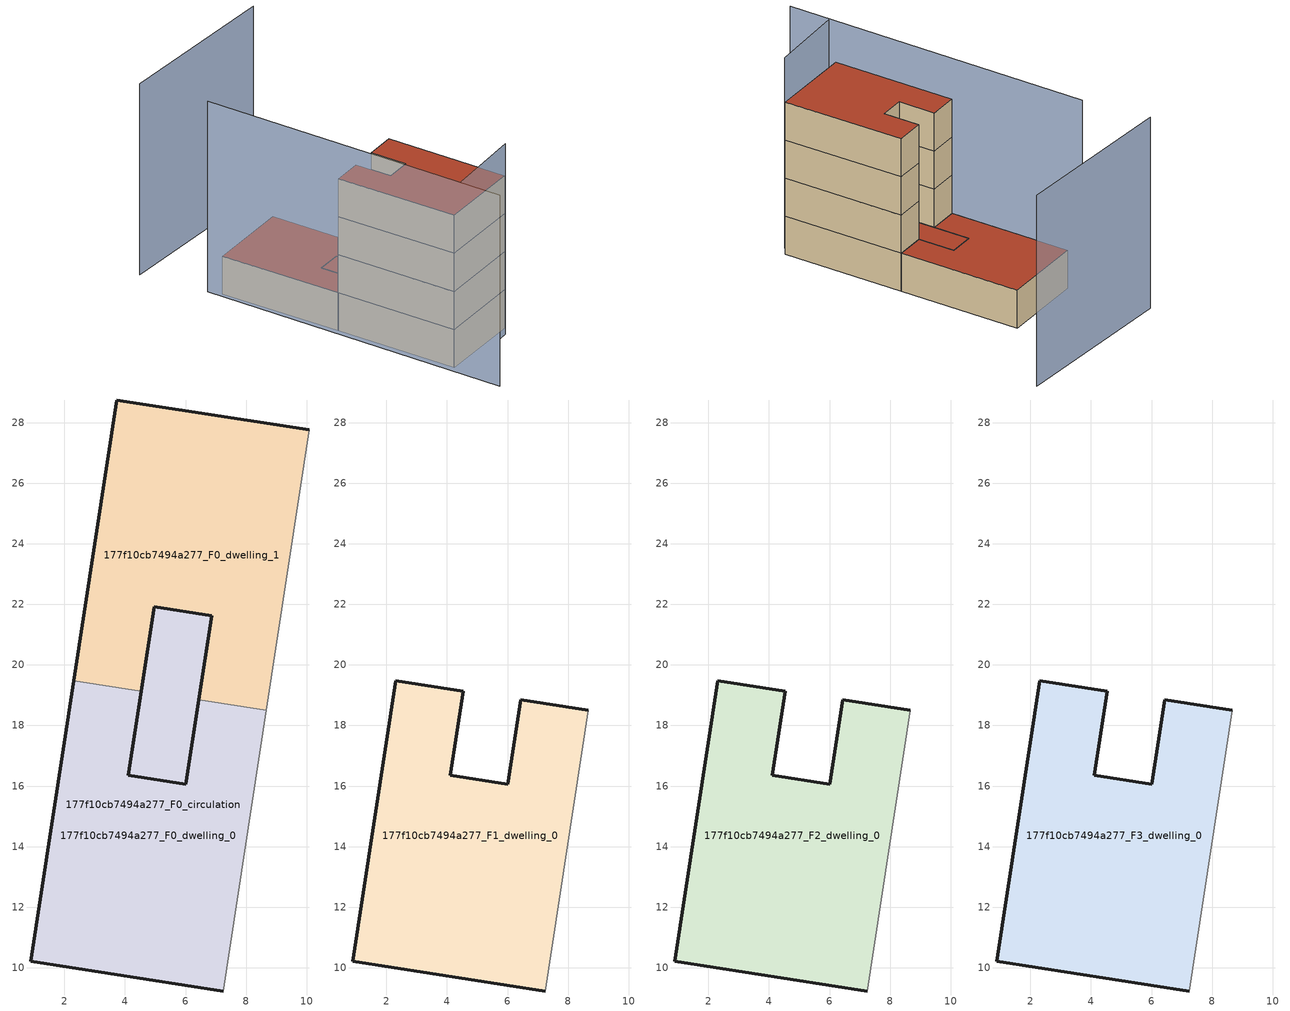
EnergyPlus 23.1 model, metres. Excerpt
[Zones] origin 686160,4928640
177f10cb7494a277_F0_dwelling_0
 floor ground (EU_floor_Construction): 8.66,18.5 7.24,9.24 0.89,10.21 2.31,19.48 4.54,19.14 4.11,16.36 6.01,16.06 6.44,18.84 z0; 6.87,21.62 6.01,16.06 4.11,16.36 4.96,21.92 z0
 wall outside (EU_wall_Construction): 6.44,18.84 6.01,16.06 4.11,16.36 4.54,19.14 / 2.31,19.48 0.89,10.21 7.24,9.24 z0:3
 wall adiabatic (EU_wall_Construction): 7.24,9.24 8.66,18.5 z0:3
 wall to 177f10cb7494a277_F0_dwelling_1 (EU_wall_Construction): 8.66,18.5 6.44,18.84 / 4.54,19.14 2.31,19.48 z0:3
 roof outside (EU_floor_Construction): 6.01,16.06 6.87,21.62 4.96,21.92 4.11,16.36 4.74,16.26 z3
177f10cb7494a277_F0_dwelling_1
 floor ground (EU_floor_Construction): 10.08,27.77 8.66,18.5 6.44,18.84 6.87,21.62 4.96,21.92 4.54,19.14 2.31,19.48 3.73,28.74 z0
 wall outside (EU_wall_Construction): 10.08,27.77 3.73,28.74 2.31,19.48 / 4.54,19.14 4.96,21.92 6.87,21.62 6.44,18.84 z0:3
 wall adiabatic (EU_wall_Construction): 8.66,18.5 10.08,27.77 z0:3
 roof outside (EU_roof_Construction): 8.66,18.5 10.08,27.77 3.73,28.74 2.31,19.48 4.54,19.14 4.96,21.92 6.87,21.62 6.44,18.84 z3
177f10cb7494a277_F0_circulation
 floor ground (EU_floor_Construction): 8.66,18.5 7.24,9.24 0.89,10.21 2.31,19.48 4.54,19.14 4.11,16.36 6.01,16.06 6.44,18.84 z0; 6.87,21.62 6.01,16.06 4.11,16.36 4.96,21.92 z0
 wall outside (EU_wall_Construction): 6.87,21.62 4.96,21.92 4.11,16.36 6.01,16.06 6.87,21.62 z0:3
 roof outside (EU_roof_Construction): 6.01,16.06 6.87,21.62 4.96,21.92 4.11,16.36 z3; 7.24,9.24 8.66,18.5 6.44,18.84 6.01,16.06 4.11,16.36 4.54,19.14 2.31,19.48 0.89,10.21 z3
177f10cb7494a277_F1_dwelling_0
 floor to 177f10cb7494a277_F0_dwelling_0 (EU_floor_Construction): 8.66,18.5 7.24,9.24 0.89,10.21 2.31,19.48 4.54,19.14 4.11,16.36 6.01,16.06 6.44,18.84 z3
 wall outside (EU_wall_Construction): 8.66,18.5 6.44,18.84 6.01,16.06 4.11,16.36 4.54,19.14 2.31,19.48 0.89,10.21 7.24,9.24 z3:6
 wall adiabatic (EU_wall_Construction): 7.24,9.24 8.66,18.5 z3:6
177f10cb7494a277_F2_dwelling_0
 floor to 177f10cb7494a277_F1_dwelling_0 (EU_floor_Construction): 8.66,18.5 7.24,9.24 0.89,10.21 2.31,19.48 4.54,19.14 4.11,16.36 6.01,16.06 6.44,18.84 z6
 wall outside (EU_wall_Construction): 8.66,18.5 6.44,18.84 6.01,16.06 4.11,16.36 4.54,19.14 2.31,19.48 0.89,10.21 7.24,9.24 z6:9
 wall adiabatic (EU_wall_Construction): 7.24,9.24 8.66,18.5 z6:9
177f10cb7494a277_F3_dwelling_0
 floor to 177f10cb7494a277_F2_dwelling_0 (EU_floor_Construction): 8.66,18.5 7.24,9.24 0.89,10.21 2.31,19.48 4.54,19.14 4.11,16.36 6.01,16.06 6.44,18.84 z9
 wall outside (EU_wall_Construction): 8.66,18.5 6.44,18.84 6.01,16.06 4.11,16.36 4.54,19.14 2.31,19.48 0.89,10.21 7.24,9.24 z9:12
 wall adiabatic (EU_wall_Construction): 7.24,9.24 8.66,18.5 z9:12
 roof outside (EU_roof_Construction): 7.24,9.24 8.66,18.5 6.44,18.84 6.01,16.06 4.11,16.36 4.54,19.14 2.31,19.48 0.89,10.21 z12
shading: 0.54,9.53 6.47,8.86 / 3.65,29.79 -0.13,6.37 / 16.77,32.18 3.92,34.98 z0:15
[Building]
EU S2 Campaign: North Axis=0; Terrain=City; Solar Distribution=FullExterior
[Site:Location]
Bologna: Latitude=44.5; Longitude=11.25; Time Zone=1; Elevation=37
[SizingPeriod:WeatherFileDays]
AnnualSizingPeriod: Begin Month=1; Begin Day of Month=1; End Month=12; End Day of Month=31; Day of Week for Start Day=Monday; Use Weather File Daylight Saving Period=No; Use Weather File Rain and Snow Indicators=No
[MATERIAL]
EU_InternalMass_Material: Roughness=MediumRough; Thickness=0.1; Conductivity=1; Density=1800; Specific Heat=900; Thermal Absorptance=0.9; Solar Absorptance=0.7; Visible Absorptance=0.7
[MATERIAL:NOMASS] Roughness=MediumRough; Thermal Absorptance=0.9; Solar Absorptance=0.7; Visible Absorptance=0.7
Name | Thermal Resistance
EU_wall_NoMass | 0.937881
EU_roof_NoMass | 0.548572
EU_floor_NoMass | 0.71348
[CONSTRUCTION]
EU_wall_Construction: EU_wall_NoMass
EU_roof_Construction: EU_roof_NoMass
EU_floor_Construction: EU_floor_NoMass
EU_InternalMass_Construction: EU_InternalMass_Material
[ZONE] Type=1; Multiplier=1; Ceiling Height=autocalculate; Floor Area=autocalculate; Part of Total Floor Area=Yes
Name | Volume
177f10cb7494a277_F0_dwelling_0; 177f10cb7494a277_F0_circulation | 196.903
177f10cb7494a277_F1_dwelling_0 | 164.386
177f10cb7494a277_F2_dwelling_0; 177f10cb7494a277_F3_dwelling_0 | 164.385
177f10cb7494a277_F0_dwelling_1 | 164.387
[INTERNALMASS] Construction=EU_InternalMass_Construction
Name | Zone or ZoneList | Surface Area
177f10cb7494a277_F0_dwelling_0_EU_InternalMass | 177f10cb7494a277_F0_dwelling_0 | 54.7958
177f10cb7494a277_F0_dwelling_1_EU_InternalMass | 177f10cb7494a277_F0_dwelling_1 | 54.7958
177f10cb7494a277_F1_dwelling_0_EU_InternalMass | 177f10cb7494a277_F1_dwelling_0 | 121.845
177f10cb7494a277_F2_dwelling_0_EU_InternalMass | 177f10cb7494a277_F2_dwelling_0 | 121.845
177f10cb7494a277_F3_dwelling_0_EU_InternalMass | 177f10cb7494a277_F3_dwelling_0 | 121.845
[OTHEREQUIPMENT] Fuel Type=Electricity; Design Level Calculation Method=Watts/Area; Power per Zone Floor Area=1; Fraction Latent=0; Fraction Radiant=0; Fraction Lost=0; Carbon Dioxide Generation Rate=0; EndUse Subcategory=EU_Step8_InternalGains
Name | Zone or ZoneList or Space or SpaceList | Schedule
EU_Step8_InternalGain_177f10cb7494a277_F0_dwelling_0_f000 | 177f10cb7494a277_F0_dwelling_0 | EU_Step8_GainSchedule_177f10cb7494a277_F0_dwelling_0_f000
EU_Step8_InternalGain_177f10cb7494a277_F0_dwelling_1_f000 | 177f10cb7494a277_F0_dwelling_1 | EU_Step8_GainSchedule_177f10cb7494a277_F0_dwelling_1_f000
EU_Step8_InternalGain_177f10cb7494a277_F1_dwelling_0_f000 | 177f10cb7494a277_F1_dwelling_0 | EU_Step8_GainSchedule_177f10cb7494a277_F1_dwelling_0_f000
EU_Step8_InternalGain_177f10cb7494a277_F2_dwelling_0_f000 | 177f10cb7494a277_F2_dwelling_0 | EU_Step8_GainSchedule_177f10cb7494a277_F2_dwelling_0_f000
EU_Step8_InternalGain_177f10cb7494a277_F3_dwelling_0_f000 | 177f10cb7494a277_F3_dwelling_0 | EU_Step8_GainSchedule_177f10cb7494a277_F3_dwelling_0_f000
[ZONEINFILTRATION:DESIGNFLOWRATE]
EU_Circulation_Infiltration_177f10cb7494a277_F0_circulation: Zone or ZoneList or Space or SpaceList=177f10cb7494a277_F0_circulation; Schedule=EU_AlwaysOn; Design Flow Rate Calculation Method=Flow/Area; Flow Rate per Floor Area=0.0005; Constant Term Coefficient=1; Temperature Term Coefficient=0; Velocity Term Coefficient=0; Velocity Squared Term Coefficient=0
[ZONEVENTILATION:DESIGNFLOWRATE] Schedule=EU_AlwaysOn; Design Flow Rate Calculation Method=AirChanges/Hour; Air Changes per Hour=0.687892; Ventilation Type=Natural; Fan Pressure Rise=0; Fan Total Efficiency=1; Constant Term Coefficient=1; Temperature Term Coefficient=0; Velocity Term Coefficient=0; Velocity Squared Term Coefficient=0; Minimum Indoor Temperature=-100; Maximum Indoor Temperature=100; Delta Temperature=-100; Minimum Outdoor Temperature=-100; Maximum Outdoor Temperature=100; Maximum Wind Speed=40
Name | Zone or ZoneList or Space or SpaceList
EU_ConstantAir_177f10cb7494a277_F0_dwelling_0 | 177f10cb7494a277_F0_dwelling_0
EU_ConstantAir_177f10cb7494a277_F0_dwelling_1 | 177f10cb7494a277_F0_dwelling_1
EU_ConstantAir_177f10cb7494a277_F1_dwelling_0 | 177f10cb7494a277_F1_dwelling_0
EU_ConstantAir_177f10cb7494a277_F2_dwelling_0 | 177f10cb7494a277_F2_dwelling_0
EU_ConstantAir_177f10cb7494a277_F3_dwelling_0 | 177f10cb7494a277_F3_dwelling_0
[HVACTEMPLATE:THERMOSTAT] Constant Heating Setpoint=20; Constant Cooling Setpoint=50
EU_HeatOnly_177f10cb7494a277_F0_dwelling_0; EU_HeatOnly_177f10cb7494a277_F0_dwelling_1; EU_HeatOnly_177f10cb7494a277_F1_dwelling_0; EU_HeatOnly_177f10cb7494a277_F2_dwelling_0; EU_HeatOnly_177f10cb7494a277_F3_dwelling_0
[HVACTEMPLATE:ZONE:IDEALLOADSAIRSYSTEM] System Availability Schedule=EU_AlwaysOn; Maximum Heating Supply Air Temperature=50; Minimum Cooling Supply Air Temperature=13; Maximum Heating Supply Air Humidity Ratio=0.0156; Minimum Cooling Supply Air Humidity Ratio=0.0077; Heating Limit=NoLimit; Cooling Limit=NoLimit; Heating Availability Schedule=EU_AlwaysOn; Cooling Availability Schedule=EU_CoolingOff; Dehumidification Control Type=ConstantSensibleHeatRatio; Cooling Sensible Heat Ratio=0.7; Dehumidification Setpoint=60; Humidification Control Type=None; Humidification Setpoint=30; Outdoor Air Method=None; Outdoor Air Flow Rate per Person=0.00944; Outdoor Air Flow Rate per Zone Floor Area=0; Outdoor Air Flow Rate per Zone=0; Demand Controlled Ventilation Type=None; Outdoor Air Economizer Type=NoEconomizer; Heat Recovery Type=None; Sensible Heat Recovery Effectiveness=0.7; Latent Heat Recovery Effectiveness=0.65
Name | Template Thermostat
177f10cb7494a277_F0_dwelling_0 | EU_HeatOnly_177f10cb7494a277_F0_dwelling_0
177f10cb7494a277_F0_dwelling_1 | EU_HeatOnly_177f10cb7494a277_F0_dwelling_1
177f10cb7494a277_F1_dwelling_0 | EU_HeatOnly_177f10cb7494a277_F1_dwelling_0
177f10cb7494a277_F2_dwelling_0 | EU_HeatOnly_177f10cb7494a277_F2_dwelling_0
177f10cb7494a277_F3_dwelling_0 | EU_HeatOnly_177f10cb7494a277_F3_dwelling_0
[SIZING:ZONE] Zone Cooling Design Supply Air Temperature Input Method=SupplyAirTemperature; Zone Cooling Design Supply Air Temperature=13; Zone Heating Design Supply Air Temperature Input Method=SupplyAirTemperature; Zone Heating Design Supply Air Temperature=50; Zone Cooling Design Supply Air Humidity Ratio=0.008; Zone Heating Design Supply Air Humidity Ratio=0.008; Cooling Design Air Flow Method=DesignDay; Cooling Design Air Flow Rate=0; Cooling Minimum Air Flow per Zone Floor Area=0.000762; Cooling Minimum Air Flow=0; Cooling Minimum Air Flow Fraction=0.2; Heating Design Air Flow Method=DesignDay; Heating Design Air Flow Rate=0; Heating Maximum Air Flow per Zone Floor Area=0.002032; Heating Maximum Air Flow=0.141576; Heating Maximum Air Flow Fraction=0.3; Account for Dedicated Outdoor Air System=No; Dedicated Outdoor Air System Control Strategy=NeutralSupplyAir; Dedicated Outdoor Air Low Setpoint Temperature for Design=autosize; Dedicated Outdoor Air High Setpoint Temperature for Design=autosize; Zone Load Sizing Method=Sensible Load Only No Latent Load; Zone Latent Cooling Design Supply Air Humidity Ratio Input Method=HumidityRatioDifference; Zone Cooling Design Supply Air Humidity Ratio Difference=0.005; Zone Latent Heating Design Supply Air Humidity Ratio Input Method=HumidityRatioDifference; Zone Humidification Design Supply Air Humidity Ratio Difference=0.005
177f10cb7494a277_F0_dwelling_0; 177f10cb7494a277_F0_dwelling_1; 177f10cb7494a277_F1_dwelling_0; 177f10cb7494a277_F2_dwelling_0; 177f10cb7494a277_F3_dwelling_0
[SCHEDULE:CONSTANT]
Name | Hourly Value
EU_AlwaysOn | 1
EU_CoolingOff | 0
[SCHEDULE:FILE] Column Number=1; Rows to Skip at Top=0; Number of Hours of Data=8760; Column Separator=Comma; Interpolate to Timestep=No; Minutes per Item=60; Adjust Schedule for Daylight Savings=Yes
Name | File
EU_Step8_GainSchedule_177f10cb7494a277_F0_dwelling_0_f000 | ../../schedules/177f10cb7494a277/177f10cb7494a277_F0_dwelling_0_f000_gain.csv
EU_Step8_GainSchedule_177f10cb7494a277_F0_dwelling_1_f000 | ../../schedules/177f10cb7494a277/177f10cb7494a277_F0_dwelling_1_f000_gain.csv
EU_Step8_GainSchedule_177f10cb7494a277_F1_dwelling_0_f000 | ../../schedules/177f10cb7494a277/177f10cb7494a277_F1_dwelling_0_f000_gain.csv
EU_Step8_GainSchedule_177f10cb7494a277_F2_dwelling_0_f000 | ../../schedules/177f10cb7494a277/177f10cb7494a277_F2_dwelling_0_f000_gain.csv
EU_Step8_GainSchedule_177f10cb7494a277_F3_dwelling_0_f000 | ../../schedules/177f10cb7494a277/177f10cb7494a277_F3_dwelling_0_f000_gain.csv
